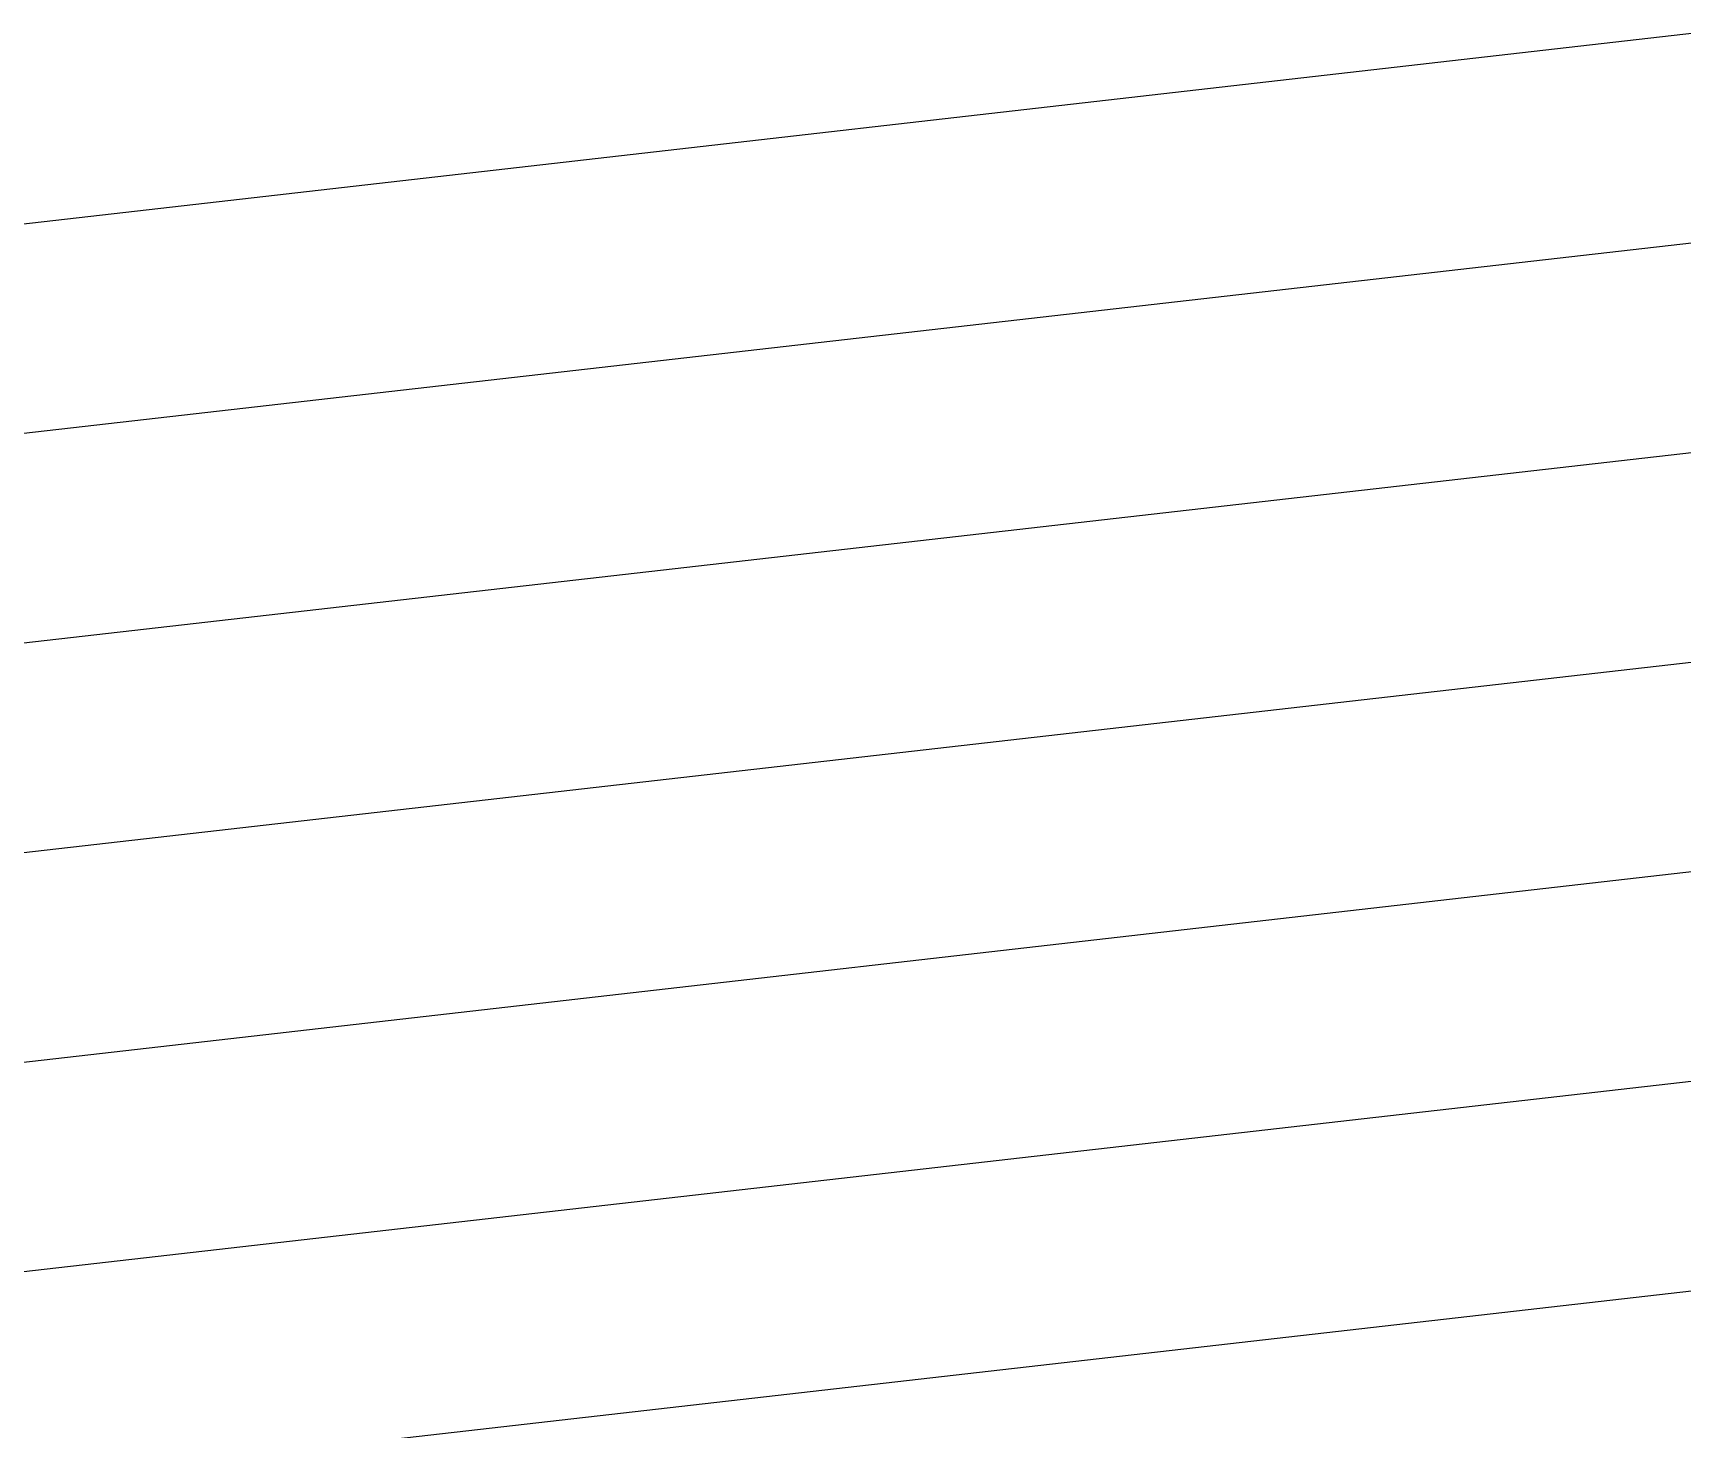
# Model space of a CAD drawing. Header units: metres. Extents: x -664657 to -643449, y -1076720 to -1062383.
# Drawn here: x -656067.6 to -656055.03, y -1069599.92 to -1069589.28 of the extents above; entities that cross this region are included whole.
import ezdxf

# ---------------------------------------------------------------- set-up
doc = ezdxf.new("R2010")
doc.units = ezdxf.units.M
doc.header["$LTSCALE"] = 0.1
doc.layers.add('Vlastníci', color=20, linetype='Continuous')

msp = doc.modelspace()

# ---------------------------------------------------------------- hatches: boundary and pattern name
at = {"layer": 'Vlastníci'}
h = msp.add_hatch(dxfattribs=at)
h.set_pattern_fill('ANSI31', color=93, scale=0.5, style=0)
h.set_pattern_definition([(6.5127, (-656030.26, -1069498.5804), (-0.180059, 1.5772555), [])])
h.paths.add_polyline_path([(-655948.68, -1069507.704), (-655934.375, -1069519.5), (-655929.063, -1069513.25), (-655926.861, -1069515.001), (-655921.937, -1069509), (-655891.875, -1069533.875), (-655982.312, -1069644.25), (-655995.772, -1069633.626), (-655998.433, -1069631.511), (-655990.007, -1069620.913), (-656011.063, -1069605.763), (-656022.062, -1069600)])
h.paths.add_polyline_path([(-655965.938, -1069661.771), (-655963.921, -1069658.767), (-655971.938, -1069652.375), (-655979.188, -1069646.75), (-655995.687, -1069666.846), (-656047.017, -1069729.067), (-656022.507, -1069729.067), (-656018.922, -1069724.857), (-655994.5, -1069695.875)])
h.paths.add_polyline_path([(-655882.188, -1069541.75), (-655864.561, -1069556.248), (-655863.5, -1069556.997), (-655864.085, -1069557.951), (-655945.312, -1069658.094), (-655950.421, -1069664.604), (-655962.187, -1069656.593), (-655963.921, -1069658.767), (-655971.938, -1069652.375), (-655963.883, -1069642.51), (-655961.812, -1069640), (-655959.875, -1069637.75), (-655957.882, -1069635.244), (-655956.063, -1069632.875), (-655954, -1069630.375), (-655952.188, -1069628), (-655950.313, -1069625.75), (-655948.438, -1069623.375), (-655946.563, -1069621), (-655944.563, -1069618.75), (-655942.75, -1069616.375), (-655940.875, -1069614), (-655938.875, -1069611.625), (-655936.938, -1069609.25), (-655935.125, -1069607), (-655933.312, -1069604.75), (-655931.5, -1069602.5), (-655929.438, -1069600), (-655927.5, -1069597.625), (-655925.688, -1069595.25), (-655923.707, -1069592.759), (-655921.875, -1069590.625), (-655920, -1069588.375), (-655918.062, -1069586), (-655916.062, -1069583.5), (-655914.063, -1069581), (-655912.063, -1069578.625), (-655910.125, -1069576.25), (-655908.125, -1069573.75), (-655906.125, -1069571.375), (-655904.25, -1069569), (-655902.125, -1069566.375), (-655900.188, -1069563.875), (-655898.125, -1069561.375), (-655896.139, -1069558.877), (-655894.125, -1069556.5), (-655892, -1069554), (-655889.923, -1069551.387), (-655887.938, -1069548.875), (-655885.875, -1069546.375), (-655883.688, -1069543.625)])
h.paths.add_polyline_path([(-656103.25, -1069664.375), (-656085.375, -1069678.25), (-656060.937, -1069647.625), (-656037, -1069617.75), (-656022.062, -1069600), (-656042.938, -1069589.125), (-656066.375, -1069617.875), (-656073.906, -1069627.372)])
h.paths.add_polyline_path([(-656066.375, -1069617.875), (-656083.588, -1069604.281), (-656063.313, -1069578.875), (-656042.938, -1069589.125)])
h.paths.add_polyline_path([(-655994, -1069618.018), (-655989.875, -1069621.018), (-655998.5, -1069631.518), (-655995.75, -1069633.643), (-656000.562, -1069633.875), (-656019.076, -1069655.962), (-656032.938, -1069672.5), (-656033.938, -1069668.125), (-656022.594, -1069654.325), (-656009.687, -1069638.625), (-656000.588, -1069626.696)])
h.paths.add_polyline_path([(-656028.75, -1069624.125), (-656037, -1069617.75), (-656022.062, -1069600), (-656011.063, -1069605.763), (-656019.25, -1069617.263), (-656022.188, -1069615.388)])

doc.saveas('drawing.dxf')
